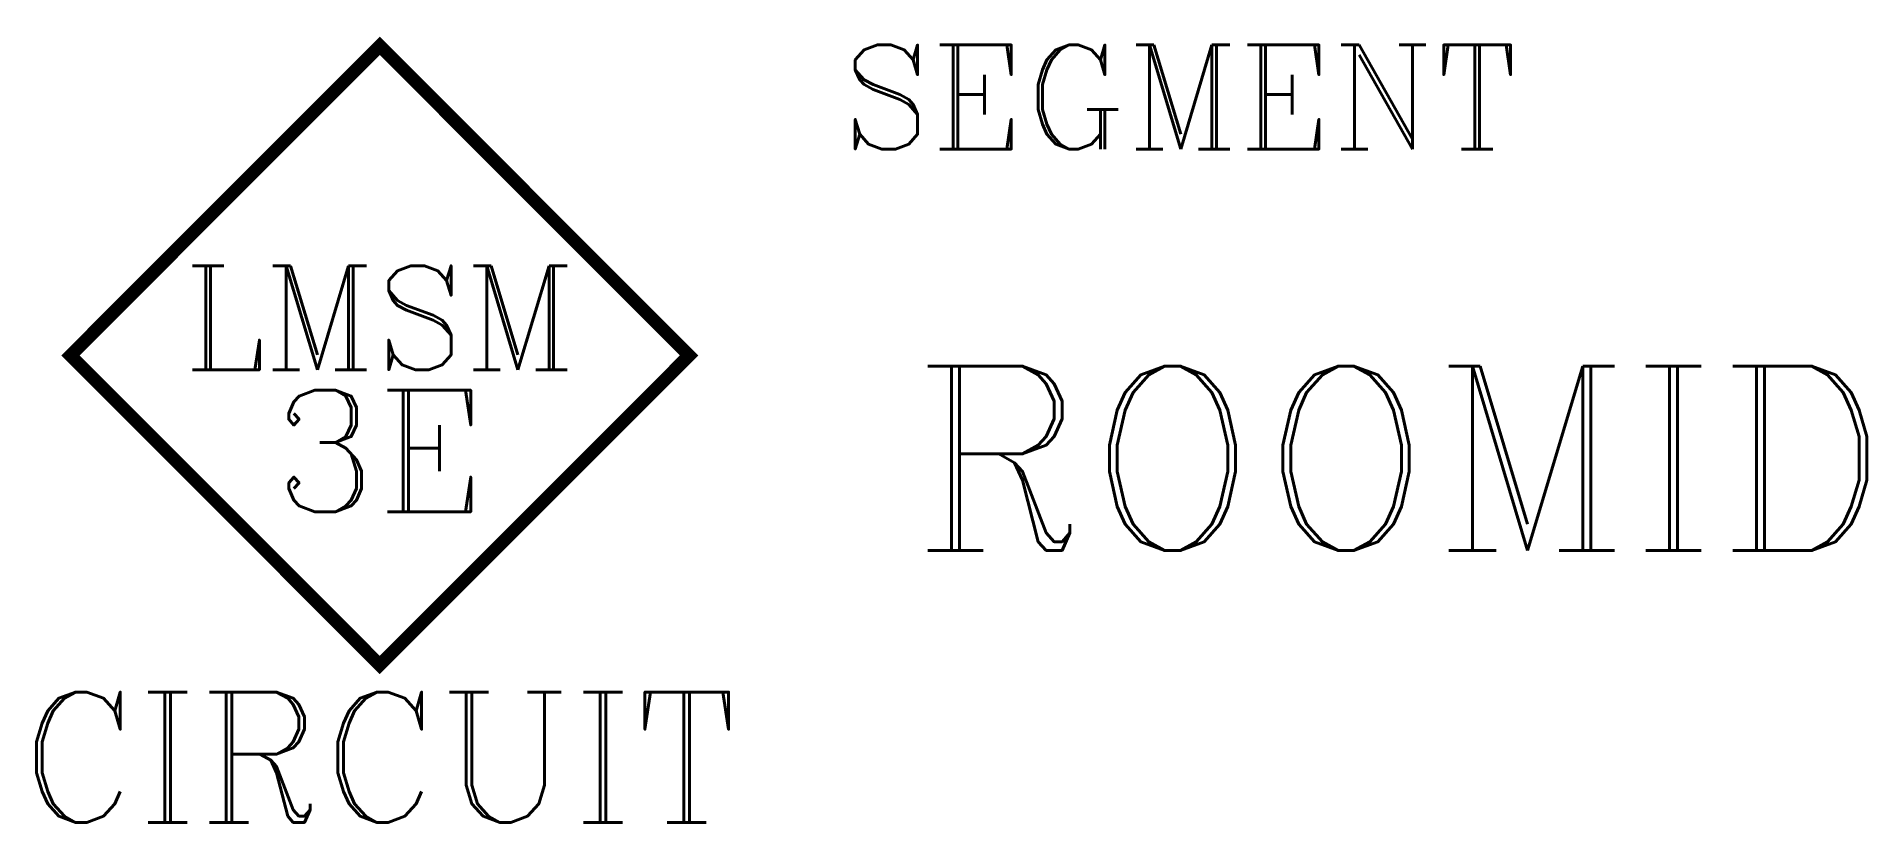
# Model space of a CAD drawing. Header units: inches. Extents: x -20 to 86, y -27 to 18.
import ezdxf
from ezdxf.enums import TextEntityAlignment as Align

# ---------------------------------------------------------------- set-up
doc = ezdxf.new("R2010")
doc.units = ezdxf.units.IN
doc.header["$LTSCALE"] = 48
doc.header["$MEASUREMENT"] = 0
doc.styles.add('ROMANC', font='COMPLEX.SHX')
doc.styles.add('WSNotes', font='complex.shx', dxfattribs={"height": 18})

msp = doc.modelspace()

# ---------------------------------------------------------------- texts
at = {"flags": 1}
for tag, p, s, height, style in [('SEGMENT', (26.65, 11.89), '1', 6, 'ROMANC'), ('ROOMID', (30.7, -11.24), '', 10.62, 'WSNotes')]:
    msp.add_attdef(tag, p, s, height=height, dxfattribs=dict(at, style=style))
at = {"style": 'ROMANC'}
msp.add_attdef('CIRCUIT', text='', height=7.51, dxfattribs=at).set_placement((0, -19.4), align=Align.TOP_CENTER)

# ---------------------------------------------------------------- wipeouts: each hides what was drawn before it
at = {"linetype": 'Continuous'}
msp.add_wipeout([(0, -17.84), (-17.84, 0), (0, 17.84), (17.84, 0)], dxfattribs=at)

# ---------------------------------------------------------------- next in the draw order: linework, layer by layer
at = {"linetype": 'Continuous', "const_width": 0.75}
msp.add_lwpolyline([(0, -17.84), (-17.84, 0), (0, 17.84), (17.84, 0)], close=True, dxfattribs=at)

# ---------------------------------------------------------------- next in the draw order: texts
at = {"width": 0.0619, "attachment_point": 2, "style": 'WSNotes'}
for s, insert, char_height in [('LMSM', (0, 5.17), 6), ('3E', (0, -2.01), 7)]:
    msp.add_mtext(s, dxfattribs=dict(at, insert=insert, char_height=char_height))

doc.saveas('drawing.dxf')
